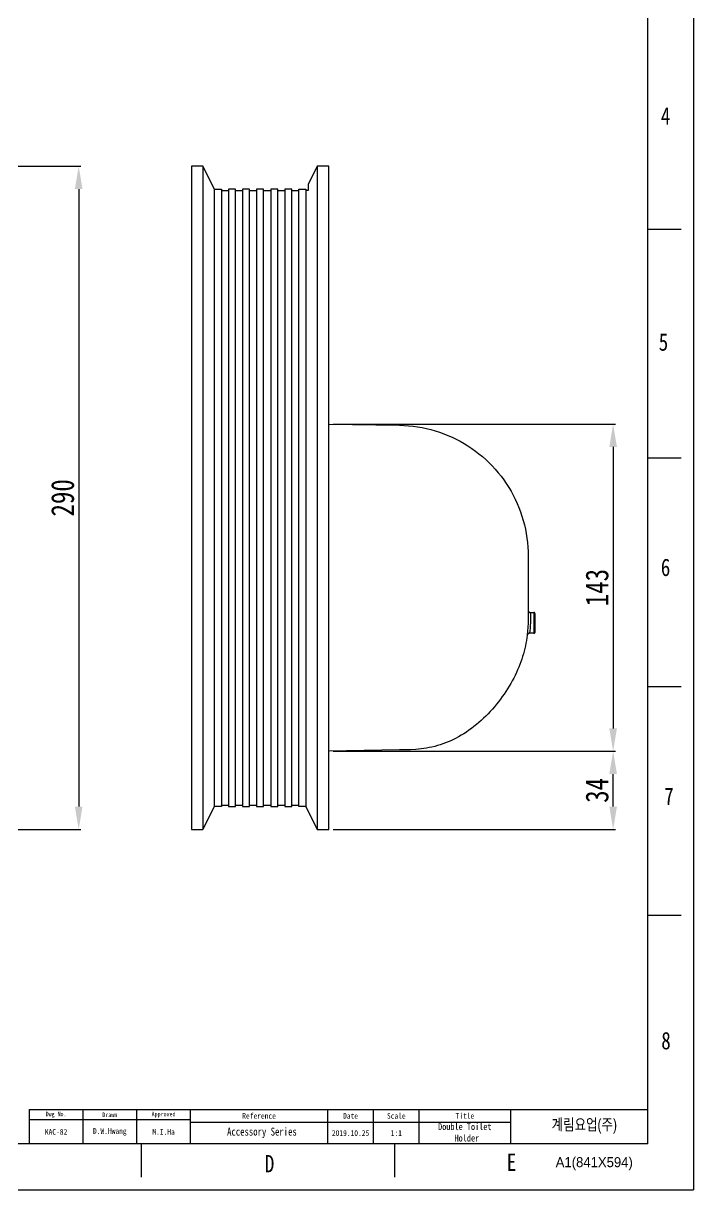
# Model space of a CAD drawing. Header units: millimetres. Extents: x 2797 to 5646, y -2218 to -1126.
# Drawn here: x 3098 to 3391, y -2218 to -1708 of the extents above; entities that cross this region are included whole.
import ezdxf

# ---------------------------------------------------------------- set-up
doc = ezdxf.new("R2010")
doc.units = ezdxf.units.MM
doc.header["$LTSCALE"] = 32.67
doc.header["$PDMODE"] = 3
doc.header["$PDSIZE"] = 0.3
doc.linetypes.add('CENTERX2', pattern=[101.6, 63.5, -12.7, 12.7, -12.7])
doc.layers.get('0').update_dxf_attribs({"linetype": 'CONTINUOUS'})
doc.layers.get('Defpoints').update_dxf_attribs({"linetype": 'CONTINUOUS'})
for name, color, linetype in [('5', 2, 'CONTINUOUS'), ('FORM', 7, 'CONTINUOUS'), ('OUTLINE', 2, 'CONTINUOUS'), ('TEXT', 2, 'CONTINUOUS')]:
    doc.layers.add(name, color=color, linetype=linetype)
doc.styles.add('ROMANS', font='Gulim.ttf')
doc.styles.get("Standard").update_dxf_attribs({"font": 'txt', "width": 0.8})
doc.dimstyles.new('DIMSTYLE_1', dxfattribs={"dimtxt": 3.5, "dimasz": 3.5, "dimexe": 1, "dimexo": 1, "dimgap": 1, "dimtad": 1, "dimzin": 0, "dimdsep": 46, "dimtxsty": 'Standard', "dimcen": 0, "dimclrd": 5, "dimclre": 5, "dimazin": 0, "dimtp": 0.3, "dimtm": 0.3, "dimtfac": 1, "dimtofl": 0, "dimtmove": 0, "dimatfit": 3, "dimfxl": 0, "dimtolj": 1, "dimtzin": 0, "dimarcsym": 0})

# ---------------------------------------------------------------- blocks, each defined once
blk = doc.blocks.new('*D63')
at = {"color": 3, "lineweight": -2}
for p, q in [((3042.11, -1770.63), (3122.97, -1770.63)), ((3121.97, -1780.63), (3121.97, -2050.62)), ((3042.71, -2060.62), (3122.97, -2060.62))]:
    blk.add_line(p, q, dxfattribs=at)
at = {"color": 3}
for points in [[(3120.3, -1780.63), (3123.64, -1780.63), (3121.97, -1770.63)], [(3120.3, -2050.62), (3123.64, -2050.62), (3121.97, -2060.62)]]:
    blk.add_solid(points, dxfattribs=at)
at = {"layer": 'Defpoints', "color": 0}
for p in [(3040.11, -1770.63), (3040.71, -2060.62), (3121.97, -2060.62)]:
    blk.add_point(p, dxfattribs=at)
at = {"color": 3, "insert": (3114.97, -1915.63), "char_height": 10, "attachment_point": 5, "rotation": 90}
blk.add_mtext('\\A1;290', dxfattribs=at)
blk = doc.blocks.new('*D64')
at = {"color": 3, "lineweight": -2}
for p, q in [((3233.28, -1883.34), (3356.61, -1883.34)), ((3355.61, -1893.34), (3355.61, -2016.42)), ((3233.28, -2026.42), (3356.61, -2026.42))]:
    blk.add_line(p, q, dxfattribs=at)
at = {"color": 3}
for points in [[(3353.95, -1893.34), (3357.28, -1893.34), (3355.61, -1883.34)], [(3353.95, -2016.42), (3357.28, -2016.42), (3355.61, -2026.42)]]:
    blk.add_solid(points, dxfattribs=at)
at = {"layer": 'Defpoints', "color": 0}
for p in [(3231.28, -1883.34), (3231.28, -2026.42), (3355.61, -2026.42)]:
    blk.add_point(p, dxfattribs=at)
at = {"color": 3, "insert": (3348.61, -1954.88), "char_height": 10, "attachment_point": 5, "rotation": 90}
blk.add_mtext('\\A1;143', dxfattribs=at)
blk = doc.blocks.new('*D65')
at = {"color": 3, "lineweight": -2}
for p, q in [((3233.28, -2026.42), (3356.61, -2026.42)), ((3355.61, -2050.63), (3355.61, -2036.42)), ((3233.28, -2060.63), (3356.61, -2060.63))]:
    blk.add_line(p, q, dxfattribs=at)
at = {"color": 3}
for points in [[(3353.95, -2036.42), (3357.28, -2036.42), (3355.61, -2026.42)], [(3353.95, -2050.63), (3357.28, -2050.63), (3355.61, -2060.63)]]:
    blk.add_solid(points, dxfattribs=at)
at = {"layer": 'Defpoints', "color": 0}
for p in [(3231.28, -2026.42), (3355.61, -2026.42), (3231.28, -2060.63)]:
    blk.add_point(p, dxfattribs=at)
at = {"color": 3, "insert": (3348.61, -2043.53), "char_height": 10, "attachment_point": 5, "rotation": 90}
blk.add_mtext('\\A1;34', dxfattribs=at)

msp = doc.modelspace()

# ---------------------------------------------------------------- linework, layer by layer
at = {"color": 7, "linetype": 'Continuous'}
for p, q in [((3390.82, -1378.13), (3390.82, -2218.13)), ((3370.82, -2198.13), (3370.82, -1398.13)), ((3370.82, -1798.13), (3385.36, -1798.13)), ((3370.82, -1898.13), (3385.36, -1898.13)), ((3370.82, -1998.13), (3385.36, -1998.13)), ((3370.82, -2098.13), (3385.36, -2098.13)), ((3149.23, -2198.13), (3149.23, -2212.67)), ((3260.03, -2198.13), (3260.03, -2212.67)), ((2796.82, -2218.13), (3390.82, -2218.13))]:
    msp.add_line(p, q, dxfattribs=at)
at = {"linetype": 'Continuous'}
msp.add_line((3370.82, -2198.13), (2816.82, -2198.13), dxfattribs=at)
at = {"layer": 'FORM'}
for p, q in [((3100.32, -2183.13), (3370.82, -2183.13)), ((3100.32, -2183.13), (3100.32, -2198.13)), ((3170.82, -2187.63), (3100.32, -2187.63)), ((3123.82, -2183.13), (3123.82, -2198.13)), ((3147.32, -2198.13), (3147.32, -2183.13)), ((3170.82, -2198.13), (3170.82, -2183.13)), ((3230.82, -2198.13), (3230.82, -2183.13)), ((3230.82, -2198.13), (3230.82, -2183.13)), ((3230.82, -2198.13), (3230.82, -2183.13)), ((3250.82, -2198.13), (3250.82, -2183.13)), ((3270.82, -2198.13), (3270.82, -2183.13)), ((3310.82, -2198.13), (3310.82, -2183.13)), ((3170.82, -2188.63), (3310.82, -2188.63))]:
    msp.add_line(p, q, dxfattribs=at)
at = {"layer": 'OUTLINE', "color": 7}
for p, q in [((3176.28, -1770.63), (3171.28, -1770.63)), ((3171.28, -1770.63), (3171.28, -1805.63)), ((3176.28, -1770.63), (3176.28, -1805.63)), ((3181.28, -1780.63), (3176.28, -1770.63)), ((3226.28, -1770.63), (3222.28, -1778.63)), ((3226.28, -1770.63), (3226.28, -1805.63)), ((3231.28, -1770.63), (3226.28, -1770.63)), ((3231.28, -1805.63), (3231.28, -1770.63)), ((3222.28, -1778.63), (3222.28, -1781.23)), ((3181.28, -1780.63), (3184.36, -1780.63)), ((3181.28, -1805.63), (3181.28, -1780.63)), ((3184.36, -1780.63), (3184.36, -1805.63)), ((3184.36, -1781.23), (3187.44, -1781.23)), ((3190.51, -1780.63), (3187.44, -1780.63)), ((3187.44, -1780.63), (3187.44, -1805.63)), ((3190.51, -1805.63), (3190.51, -1780.63)), ((3190.51, -1781.23), (3193.59, -1781.23)), ((3196.67, -1780.63), (3193.59, -1780.63)), ((3193.59, -1780.63), (3193.59, -1805.63)), ((3196.67, -1805.63), (3196.67, -1780.63)), ((3196.67, -1781.23), (3199.74, -1781.23)), ((3202.82, -1780.63), (3199.74, -1780.63)), ((3199.74, -1780.63), (3199.74, -1805.63)), ((3202.82, -1805.63), (3202.82, -1780.63)), ((3202.82, -1781.23), (3205.9, -1781.23)), ((3208.97, -1780.63), (3205.9, -1780.63)), ((3205.9, -1780.63), (3205.9, -1805.63)), ((3208.97, -1805.63), (3208.97, -1780.63)), ((3208.97, -1781.23), (3212.05, -1781.23)), ((3215.13, -1780.63), (3212.05, -1780.63)), ((3212.05, -1780.63), (3212.05, -1805.63)), ((3215.13, -1805.63), (3215.13, -1780.63)), ((3215.13, -1781.23), (3218.2, -1781.23)), ((3218.2, -1805.63), (3218.2, -1780.63)), ((3218.2, -1780.63), (3221.28, -1780.63)), ((3218.2, -1781.23), (3218.2, -1781.23)), ((3221.28, -1780.63), (3221.28, -1783.06)), ((3222.28, -1781.23), (3221.28, -1781.23)), ((3221.28, -1783.06), (3221.28, -1784.45)), ((3221.28, -1784.45), (3221.28, -1805.63)), ((3171.28, -1805.63), (3171.28, -2025.63)), ((3176.28, -1805.63), (3176.28, -2025.63)), ((3181.28, -2025.63), (3181.28, -1805.63)), ((3184.36, -1805.63), (3184.36, -2025.63)), ((3187.44, -1805.63), (3187.44, -2025.63)), ((3190.51, -2025.63), (3190.51, -1805.63)), ((3193.59, -1805.63), (3193.59, -2025.63)), ((3196.67, -2025.63), (3196.67, -1805.63)), ((3199.74, -1805.63), (3199.74, -2025.63)), ((3202.82, -2025.63), (3202.82, -1805.63)), ((3205.9, -1805.63), (3205.9, -2025.63)), ((3208.97, -2025.63), (3208.97, -1805.63)), ((3212.05, -1805.63), (3212.05, -2025.63)), ((3215.13, -2025.63), (3215.13, -1805.63)), ((3218.2, -2025.63), (3218.2, -1805.63)), ((3221.28, -1805.63), (3221.28, -2025.63)), ((3226.28, -1805.63), (3226.28, -2025.63)), ((3231.28, -2025.63), (3231.28, -1805.63)), ((3231.28, -1883.34), (3262.28, -1883.88)), ((3262.28, -1883.88), (3264.25, -1883.95)), ((3264.25, -1883.95), (3266.22, -1884.09)), ((3266.22, -1884.09), (3268.19, -1884.29)), ((3268.19, -1884.29), (3270.14, -1884.56)), ((3270.14, -1884.56), (3272.09, -1884.9)), ((3272.09, -1884.9), (3274.02, -1885.31)), ((3274.02, -1885.31), (3275.94, -1885.78)), ((3275.94, -1885.78), (3277.84, -1886.32)), ((3277.84, -1886.32), (3279.71, -1886.93)), ((3279.71, -1886.93), (3281.57, -1887.59)), ((3281.57, -1887.59), (3283.41, -1888.33)), ((3283.41, -1888.33), (3285.21, -1889.12)), ((3285.21, -1889.12), (3286.99, -1889.98)), ((3286.99, -1889.98), (3288.74, -1890.9)), ((3288.74, -1890.9), (3290.46, -1891.87)), ((3290.46, -1891.87), (3292.14, -1892.91)), ((3292.14, -1892.91), (3293.78, -1894)), ((3293.78, -1894), (3295.39, -1895.15)), ((3295.39, -1895.15), (3296.95, -1896.36)), ((3296.95, -1896.36), (3298.47, -1897.61)), ((3298.47, -1897.61), (3299.95, -1898.92)), ((3299.95, -1898.92), (3301.38, -1900.28)), ((3301.38, -1900.28), (3302.77, -1901.69)), ((3302.77, -1901.69), (3304.1, -1903.15)), ((3304.1, -1903.15), (3305.38, -1904.65)), ((3305.38, -1904.65), (3306.61, -1906.19)), ((3306.61, -1906.19), (3307.79, -1907.78)), ((3307.79, -1907.78), (3308.91, -1909.4)), ((3308.91, -1909.4), (3309.98, -1911.06)), ((3309.98, -1911.06), (3310.98, -1912.76)), ((3310.98, -1912.76), (3311.93, -1914.49)), ((3311.93, -1914.49), (3312.82, -1916.26)), ((3312.82, -1916.26), (3313.64, -1918.05)), ((3313.64, -1918.05), (3314.41, -1919.87)), ((3314.41, -1919.87), (3315.11, -1921.72)), ((3315.11, -1921.72), (3315.74, -1923.59)), ((3315.74, -1923.59), (3316.31, -1925.48)), ((3316.31, -1925.48), (3316.82, -1927.39)), ((3316.82, -1927.39), (3317.26, -1929.31)), ((3317.26, -1929.31), (3317.63, -1931.25)), ((3317.63, -1931.25), (3317.94, -1933.2)), ((3317.94, -1933.2), (3318.17, -1935.16)), ((3318.17, -1935.16), (3318.34, -1937.13)), ((3318.34, -1937.13), (3318.45, -1939.1)), ((3318.45, -1939.1), (3318.48, -1941.07)), ((3318.48, -1941.07), (3318.48, -1968.69)), ((3318.48, -1964.81), (3318.48, -1964.84)), ((3318.48, -1964.84), (3318.49, -1964.88)), ((3318.49, -1964.88), (3318.49, -1964.91)), ((3318.49, -1964.91), (3318.5, -1964.95)), ((3318.5, -1964.95), (3318.5, -1964.98)), ((3318.5, -1964.98), (3318.51, -1965.01)), ((3318.51, -1965.01), (3318.52, -1965.05)), ((3318.52, -1965.05), (3318.53, -1965.08)), ((3318.53, -1965.08), (3318.54, -1965.11)), ((3318.54, -1965.11), (3318.55, -1965.14)), ((3318.55, -1965.14), (3318.57, -1965.17)), ((3318.57, -1965.17), (3318.58, -1965.21)), ((3318.58, -1965.21), (3318.6, -1965.24)), ((3318.6, -1965.24), (3318.61, -1965.27)), ((3318.61, -1965.27), (3318.63, -1965.3)), ((3318.63, -1965.3), (3318.65, -1965.33)), ((3318.65, -1965.33), (3318.67, -1965.35)), ((3318.67, -1965.35), (3318.69, -1965.38)), ((3318.69, -1965.38), (3318.71, -1965.41)), ((3318.71, -1965.41), (3318.73, -1965.43)), ((3318.73, -1965.43), (3318.76, -1965.46)), ((3318.76, -1965.46), (3318.78, -1965.48)), ((3318.78, -1965.48), (3318.81, -1965.51)), ((3318.81, -1965.51), (3318.83, -1965.53)), ((3318.83, -1965.53), (3318.86, -1965.55)), ((3318.86, -1965.55), (3318.89, -1965.57)), ((3318.89, -1965.57), (3318.91, -1965.59)), ((3318.91, -1965.59), (3318.94, -1965.61)), ((3318.94, -1965.61), (3318.97, -1965.63)), ((3318.97, -1965.63), (3319, -1965.65)), ((3319, -1965.65), (3319.03, -1965.66)), ((3319.03, -1965.66), (3319.06, -1965.68)), ((3319.06, -1965.68), (3319.1, -1965.69)), ((3319.1, -1965.69), (3319.13, -1965.7)), ((3319.13, -1965.7), (3319.16, -1965.72)), ((3319.16, -1965.72), (3319.19, -1965.73)), ((3319.19, -1965.73), (3319.23, -1965.74)), ((3319.23, -1965.74), (3319.26, -1965.74)), ((3319.26, -1965.74), (3319.29, -1965.75)), ((3319.29, -1965.75), (3319.33, -1965.76)), ((3319.33, -1965.76), (3319.36, -1965.76)), ((3319.36, -1965.76), (3319.4, -1965.76)), ((3319.4, -1965.76), (3319.43, -1965.77)), ((3319.43, -1965.77), (3319.46, -1965.77)), ((3319.46, -1965.77), (3320.99, -1965.8)), ((3319.46, -1965.77), (3319.46, -1968.98)), ((3321.01, -1965.8), (3320.99, -1965.8)), ((3320.99, -1965.8), (3320.99, -1970.3)), ((3321.02, -1965.8), (3321.01, -1965.8)), ((3321.04, -1965.8), (3321.02, -1965.8)), ((3321.06, -1965.8), (3321.04, -1965.8)), ((3321.08, -1965.8), (3321.06, -1965.8)), ((3321.09, -1965.81), (3321.08, -1965.8)), ((3321.11, -1965.81), (3321.09, -1965.81)), ((3321.13, -1965.82), (3321.11, -1965.81)), ((3321.14, -1965.82), (3321.13, -1965.82)), ((3321.16, -1965.83), (3321.14, -1965.82)), ((3321.17, -1965.83), (3321.16, -1965.83)), ((3321.19, -1965.84), (3321.17, -1965.83)), ((3321.21, -1965.85), (3321.19, -1965.84)), ((3321.22, -1965.86), (3321.21, -1965.85)), ((3321.24, -1965.86), (3321.22, -1965.86)), ((3321.25, -1965.87), (3321.24, -1965.86)), ((3321.27, -1965.88), (3321.25, -1965.87)), ((3321.28, -1965.89), (3321.27, -1965.88)), ((3321.29, -1965.9), (3321.28, -1965.89)), ((3321.31, -1965.92), (3321.29, -1965.9)), ((3321.32, -1965.93), (3321.31, -1965.92)), ((3321.33, -1965.94), (3321.32, -1965.93)), ((3321.34, -1965.95), (3321.33, -1965.94)), ((3321.36, -1965.96), (3321.34, -1965.95)), ((3321.37, -1965.98), (3321.36, -1965.96)), ((3321.38, -1965.99), (3321.37, -1965.98)), ((3321.39, -1966), (3321.38, -1965.99)), ((3321.4, -1966.02), (3321.39, -1966)), ((3321.41, -1966.03), (3321.4, -1966.02)), ((3321.42, -1966.05), (3321.41, -1966.03)), ((3321.42, -1966.06), (3321.42, -1966.05)), ((3321.43, -1966.08), (3321.42, -1966.06)), ((3321.44, -1966.09), (3321.43, -1966.08)), ((3321.45, -1966.11), (3321.44, -1966.09)), ((3321.45, -1966.13), (3321.45, -1966.11)), ((3321.46, -1966.14), (3321.45, -1966.13)), ((3321.46, -1966.16), (3321.46, -1966.14)), ((3321.47, -1966.18), (3321.46, -1966.16)), ((3321.47, -1966.19), (3321.47, -1966.18)), ((3321.47, -1966.21), (3321.47, -1966.19)), ((3321.48, -1966.23), (3321.47, -1966.21)), ((3321.48, -1966.24), (3321.48, -1966.23)), ((3321.48, -1966.26), (3321.48, -1966.24)), ((3321.48, -1966.28), (3321.48, -1966.26)), ((3321.48, -1966.3), (3321.48, -1966.28)), ((3321.48, -1974.31), (3321.48, -1966.3)), ((3318.37, -1972.19), (3318.24, -1973.94)), ((3318.45, -1970.44), (3318.37, -1972.19)), ((3318.48, -1968.69), (3318.45, -1970.44)), ((3319.3, -1972.58), (3319.18, -1973.72)), ((3319.39, -1971.44), (3319.3, -1972.58)), ((3319.45, -1970.3), (3319.39, -1971.44)), ((3319.46, -1968.98), (3319.45, -1970.3)), ((3320.99, -1970.3), (3320.99, -1974.81)), ((3317.72, -1978.01), (3317.51, -1979.17)), ((3317.9, -1976.85), (3317.72, -1978.01)), ((3318.05, -1975.69), (3317.9, -1976.85)), ((3318.24, -1973.94), (3318.05, -1975.69)), ((3318.06, -1975.65), (3318.05, -1975.69)), ((3318.07, -1975.57), (3318.06, -1975.65)), ((3318.07, -1975.62), (3318.06, -1975.65)), ((3318.07, -1975.53), (3318.07, -1975.55)), ((3318.08, -1975.55), (3318.07, -1975.58)), ((3318.07, -1975.55), (3318.07, -1975.57)), ((3318.07, -1975.58), (3318.07, -1975.62)), ((3318.1, -1975.52), (3318.08, -1975.55)), ((3318.11, -1975.48), (3318.1, -1975.52)), ((3318.12, -1975.45), (3318.11, -1975.48)), ((3318.13, -1975.42), (3318.12, -1975.45)), ((3318.15, -1975.39), (3318.13, -1975.42)), ((3318.17, -1975.36), (3318.15, -1975.39)), ((3318.18, -1975.33), (3318.17, -1975.36)), ((3318.2, -1975.3), (3318.18, -1975.33)), ((3318.22, -1975.27), (3318.2, -1975.3)), ((3318.24, -1975.24), (3318.22, -1975.27)), ((3318.26, -1975.21), (3318.24, -1975.24)), ((3318.29, -1975.19), (3318.26, -1975.21)), ((3318.31, -1975.16), (3318.29, -1975.19)), ((3318.33, -1975.14), (3318.31, -1975.16)), ((3318.36, -1975.11), (3318.33, -1975.14)), ((3318.39, -1975.09), (3318.36, -1975.11)), ((3318.41, -1975.07), (3318.39, -1975.09)), ((3318.44, -1975.05), (3318.41, -1975.07)), ((3318.47, -1975.03), (3318.44, -1975.05)), ((3318.5, -1975.01), (3318.47, -1975.03)), ((3318.53, -1974.99), (3318.5, -1975.01)), ((3318.56, -1974.97), (3318.53, -1974.99)), ((3318.59, -1974.95), (3318.56, -1974.97)), ((3318.62, -1974.94), (3318.59, -1974.95)), ((3318.65, -1974.93), (3318.62, -1974.94)), ((3318.68, -1974.91), (3318.65, -1974.93)), ((3318.71, -1974.9), (3318.68, -1974.91)), ((3318.75, -1974.89), (3318.71, -1974.9)), ((3318.78, -1974.88), (3318.75, -1974.89)), ((3318.82, -1974.87), (3318.78, -1974.88)), ((3318.85, -1974.86), (3318.82, -1974.87)), ((3318.88, -1974.86), (3318.85, -1974.86)), ((3318.92, -1974.85), (3318.88, -1974.86)), ((3318.95, -1974.85), (3318.92, -1974.85)), ((3318.99, -1974.85), (3318.95, -1974.85)), ((3319.02, -1974.85), (3318.99, -1974.85)), ((3319.18, -1973.72), (3319.02, -1974.85)), ((3320.99, -1974.81), (3319.02, -1974.85)), ((3320.99, -1974.81), (3321.01, -1974.81)), ((3321.01, -1974.81), (3321.02, -1974.81)), ((3321.02, -1974.81), (3321.04, -1974.81)), ((3321.04, -1974.81), (3321.06, -1974.81)), ((3321.06, -1974.81), (3321.08, -1974.8)), ((3321.08, -1974.8), (3321.09, -1974.8)), ((3321.09, -1974.8), (3321.11, -1974.8)), ((3321.11, -1974.8), (3321.13, -1974.79)), ((3321.13, -1974.79), (3321.14, -1974.79)), ((3321.14, -1974.79), (3321.16, -1974.78)), ((3321.16, -1974.78), (3321.17, -1974.77)), ((3321.17, -1974.77), (3321.19, -1974.77)), ((3321.19, -1974.77), (3321.21, -1974.76)), ((3321.21, -1974.76), (3321.22, -1974.75)), ((3321.22, -1974.75), (3321.24, -1974.74)), ((3321.24, -1974.74), (3321.25, -1974.73)), ((3321.25, -1974.73), (3321.27, -1974.72)), ((3321.27, -1974.72), (3321.28, -1974.71)), ((3321.28, -1974.71), (3321.29, -1974.7)), ((3321.29, -1974.7), (3321.31, -1974.69)), ((3321.31, -1974.69), (3321.32, -1974.68)), ((3321.32, -1974.68), (3321.33, -1974.67)), ((3321.33, -1974.67), (3321.34, -1974.66)), ((3321.34, -1974.66), (3321.36, -1974.64)), ((3321.36, -1974.64), (3321.37, -1974.63)), ((3321.37, -1974.63), (3321.38, -1974.62)), ((3321.38, -1974.62), (3321.39, -1974.6)), ((3321.39, -1974.6), (3321.4, -1974.59)), ((3321.4, -1974.59), (3321.41, -1974.57)), ((3321.41, -1974.57), (3321.42, -1974.56)), ((3321.42, -1974.54), (3321.43, -1974.53)), ((3321.42, -1974.56), (3321.42, -1974.54)), ((3321.43, -1974.53), (3321.44, -1974.51)), ((3321.44, -1974.51), (3321.45, -1974.5)), ((3321.45, -1974.48), (3321.46, -1974.47)), ((3321.45, -1974.5), (3321.45, -1974.48)), ((3321.46, -1974.45), (3321.47, -1974.43)), ((3321.46, -1974.47), (3321.46, -1974.45)), ((3321.47, -1974.4), (3321.48, -1974.38)), ((3321.47, -1974.42), (3321.47, -1974.4)), ((3321.47, -1974.43), (3321.47, -1974.42)), ((3321.48, -1974.33), (3321.48, -1974.31)), ((3321.48, -1974.35), (3321.48, -1974.33)), ((3321.48, -1974.36), (3321.48, -1974.35)), ((3321.48, -1974.38), (3321.48, -1974.36)), ((3316.4, -1983.82), (3316.05, -1984.99)), ((3316.72, -1982.66), (3316.4, -1983.82)), ((3317.01, -1981.49), (3316.72, -1982.66)), ((3317.28, -1980.33), (3317.01, -1981.49)), ((3317.51, -1979.17), (3317.28, -1980.33)), ((3314.82, -1988.52), (3314.35, -1989.7)), ((3315.26, -1987.34), (3314.82, -1988.52)), ((3315.67, -1986.17), (3315.26, -1987.34)), ((3316.05, -1984.99), (3315.67, -1986.17)), ((3312.75, -1993.24), (3312.15, -1994.42)), ((3313.31, -1992.06), (3312.75, -1993.24)), ((3313.85, -1990.88), (3313.31, -1992.06)), ((3314.35, -1989.7), (3313.85, -1990.88)), ((3309.48, -1999.1), (3308.74, -2000.25)), ((3310.19, -1997.94), (3309.48, -1999.1)), ((3310.87, -1996.77), (3310.19, -1997.94)), ((3311.53, -1995.59), (3310.87, -1996.77)), ((3312.15, -1994.42), (3311.53, -1995.59)), ((3306.35, -2003.66), (3305.5, -2004.77)), ((3307.17, -2002.53), (3306.35, -2003.66)), ((3307.97, -2001.4), (3307.17, -2002.53)), ((3308.74, -2000.25), (3307.97, -2001.4)), ((3301.87, -2009.04), (3300.91, -2010.06)), ((3302.81, -2008), (3301.87, -2009.04)), ((3303.73, -2006.94), (3302.81, -2008)), ((3304.63, -2005.86), (3303.73, -2006.94)), ((3305.5, -2004.77), (3304.63, -2005.86)), ((3296.87, -2013.89), (3295.82, -2014.78)), ((3297.91, -2012.97), (3296.87, -2013.89)), ((3298.93, -2012.03), (3297.91, -2012.97)), ((3299.93, -2011.05), (3298.93, -2012.03)), ((3300.91, -2010.06), (3299.93, -2011.05)), ((3289.22, -2019.43), (3288.08, -2020.09)), ((3290.35, -2018.74), (3289.22, -2019.43)), ((3291.47, -2018.02), (3290.35, -2018.74)), ((3292.57, -2017.26), (3291.47, -2018.02)), ((3293.67, -2016.46), (3292.57, -2017.26)), ((3294.75, -2015.64), (3293.67, -2016.46)), ((3295.82, -2014.78), (3294.75, -2015.64)), ((3276.41, -2024.57), (3275.23, -2024.82)), ((3277.59, -2024.29), (3276.41, -2024.57)), ((3278.77, -2023.97), (3277.59, -2024.29)), ((3279.95, -2023.62), (3278.77, -2023.97)), ((3281.12, -2023.23), (3279.95, -2023.62)), ((3282.29, -2022.8), (3281.12, -2023.23)), ((3283.46, -2022.33), (3282.29, -2022.8)), ((3284.63, -2021.83), (3283.46, -2022.33)), ((3285.79, -2021.29), (3284.63, -2021.83)), ((3286.94, -2020.71), (3285.79, -2021.29)), ((3288.08, -2020.09), (3286.94, -2020.71)), ((3171.28, -2025.63), (3171.28, -2060.63)), ((3176.28, -2025.63), (3176.28, -2060.63)), ((3181.28, -2050.63), (3181.28, -2025.63)), ((3184.36, -2025.63), (3184.36, -2050.63)), ((3187.44, -2025.63), (3187.44, -2050.63)), ((3190.51, -2050.63), (3190.51, -2025.63)), ((3193.59, -2025.63), (3193.59, -2050.63)), ((3196.67, -2050.63), (3196.67, -2025.63)), ((3199.74, -2025.63), (3199.74, -2050.63)), ((3202.82, -2050.63), (3202.82, -2025.63)), ((3205.9, -2025.63), (3205.9, -2050.63)), ((3208.97, -2050.63), (3208.97, -2025.63)), ((3212.05, -2025.63), (3212.05, -2050.63)), ((3215.13, -2050.63), (3215.13, -2025.63)), ((3218.2, -2050.63), (3218.2, -2025.63)), ((3221.28, -2025.63), (3221.28, -2050.63)), ((3226.28, -2025.63), (3226.28, -2060.63)), ((3231.28, -2039.03), (3231.28, -2025.63)), ((3262.28, -2025.88), (3231.28, -2026.42)), ((3266.97, -2025.75), (3262.28, -2025.88)), ((3269.33, -2025.61), (3266.97, -2025.75)), ((3270.5, -2025.5), (3269.33, -2025.61)), ((3271.68, -2025.38), (3270.5, -2025.5)), ((3272.86, -2025.22), (3271.68, -2025.38)), ((3274.04, -2025.04), (3272.86, -2025.22)), ((3275.23, -2024.82), (3274.04, -2025.04)), ((3231.28, -2045.61), (3231.28, -2039.03)), ((3184.36, -2050.03), (3187.44, -2050.03)), ((3190.51, -2050.03), (3193.59, -2050.03)), ((3196.67, -2050.03), (3199.74, -2050.03)), ((3202.82, -2050.03), (3205.9, -2050.03)), ((3208.97, -2050.03), (3212.05, -2050.03)), ((3215.13, -2050.03), (3218.2, -2050.03)), ((3231.28, -2048.9), (3231.28, -2045.61)), ((3231.28, -2049.98), (3231.28, -2048.9)), ((3231.28, -2051.01), (3231.28, -2049.98)), ((3176.28, -2060.63), (3181.28, -2050.63)), ((3184.36, -2050.63), (3181.28, -2050.63)), ((3187.44, -2050.63), (3190.51, -2050.63)), ((3193.59, -2050.63), (3196.67, -2050.63)), ((3199.74, -2050.63), (3202.82, -2050.63)), ((3205.9, -2050.63), (3208.97, -2050.63)), ((3212.05, -2050.63), (3215.13, -2050.63)), ((3221.28, -2050.63), (3218.2, -2050.63)), ((3221.28, -2050.63), (3226.28, -2060.63)), ((3231.28, -2058.52), (3231.28, -2051.01)), ((3231.28, -2059), (3231.28, -2058.52)), ((3231.28, -2059.06), (3231.28, -2059)), ((3231.28, -2060.62), (3231.28, -2059.06)), ((3171.28, -2060.63), (3176.28, -2060.63)), ((3226.28, -2060.63), (3231.28, -2060.63)), ((3231.28, -2060.63), (3231.28, -2060.62))]:
    msp.add_line(p, q, dxfattribs=at)
at = {"layer": 'TEXT'}
msp.add_point((3147.32, -2187.63), dxfattribs=at)

# ---------------------------------------------------------------- texts
at = {"char_height": 7.62, "attachment_point": 5}
for s, width, insert in [('4', 50, (3378.56, -1748.62)), ('5', 50, (3377.61, -1847.55)), ('6', 50, (3378.53, -1946.07)), ('7', 50, (3380.02, -2046.15)), ('8', 50, (3378.74, -2153.01)), ('D', 10, (3205.42, -2206.77)), ('E', 10, (3311.22, -2206.13))]:
    msp.add_mtext_dynamic_manual_height_columns(s, width=width, gutter_width=12.5, heights=[0], dxfattribs=dict(at, insert=insert))
at = {"layer": '5', "style": 'ROMANS'}
msp.add_text('A1(841X594)', height=4.375, dxfattribs=at).set_placement((3330.5, -2208.29))
at = {"layer": 'TEXT', "attachment_point": 5}
for s, width, insert, char_height in [('Dwg No.', 23.5, (3112.07, -2185.38), 2), ('Drawn', 23.5, (3135.57, -2185.38), 2), ('Approved', 23.5, (3159.07, -2185.38), 2), ('Reference', 60, (3200.82, -2185.88), 2.5), ('Date', 20, (3240.82, -2185.88), 2.5), ('Scale', 20, (3260.82, -2185.88), 2.5), ('Title', 40, (3290.82, -2185.88), 2.5), ('KAC-82', 23.5, (3112.07, -2192.88), 2.5), ('D.W.Hwang', 23.5, (3135.57, -2192.88), 2.5), ('M.I.Ha', 23.5, (3159.07, -2192.88), 2.5), ('Accessory Series', 60, (3202.07, -2193.25), 3.5), ('2019.10.25', 20, (3240.82, -2193.38), 2.5), ('1:1', 20, (3260.82, -2193.38), 2.5), ('Double Toilet \\P Holder', 31.8138, (3290.77, -2193.1), 3)]:
    msp.add_mtext_dynamic_manual_height_columns(s, width=width, gutter_width=12.5, heights=[0], dxfattribs=dict(at, insert=insert, char_height=char_height))
at = {"layer": 'TEXT', "linetype": 'CENTERX2', "insert": (3343, -2190.39), "char_height": 5, "attachment_point": 5}
msp.add_mtext_dynamic_manual_height_columns('{\\fHYGothic-Medium|b0|i0|c129|p18;계림요업(주)}', width=60, gutter_width=12.5, heights=[0], dxfattribs=at)

# ---------------------------------------------------------------- dimensions: what is measured, and where the dimension line sits
for base, p1, p2, picture, middle in [((3121.97, -2060.62), (3040.11, -1770.63), (3040.71, -2060.62), '*D63', (3114.97, -1915.63)), ((3355.61, -2026.42), (3231.28, -1883.34), (3231.28, -2026.42), '*D64', (3348.61, -1954.88)), ((3355.61, -2026.42), (3231.28, -2060.63), (3231.28, -2026.42), '*D65', (3348.61, -2043.53))]:
    dim = msp.add_linear_dim(base=base, p1=p1, p2=p2, angle=90, dimstyle='DIMSTYLE_1', override={"dimtxt": 10, "dimasz": 10, "dimexo": 2, "dimgap": 2, "dimdec": 0, "dimclrd": 3, "dimclre": 3, "dimclrt": 3, "dimtdec": 0, "dimfxl": 1.25, "dimtfill": 1})
    dim.commit()
    dim.dimension.update_dxf_attribs({"geometry": picture, "text_midpoint": middle})

doc.saveas('drawing.dxf')
